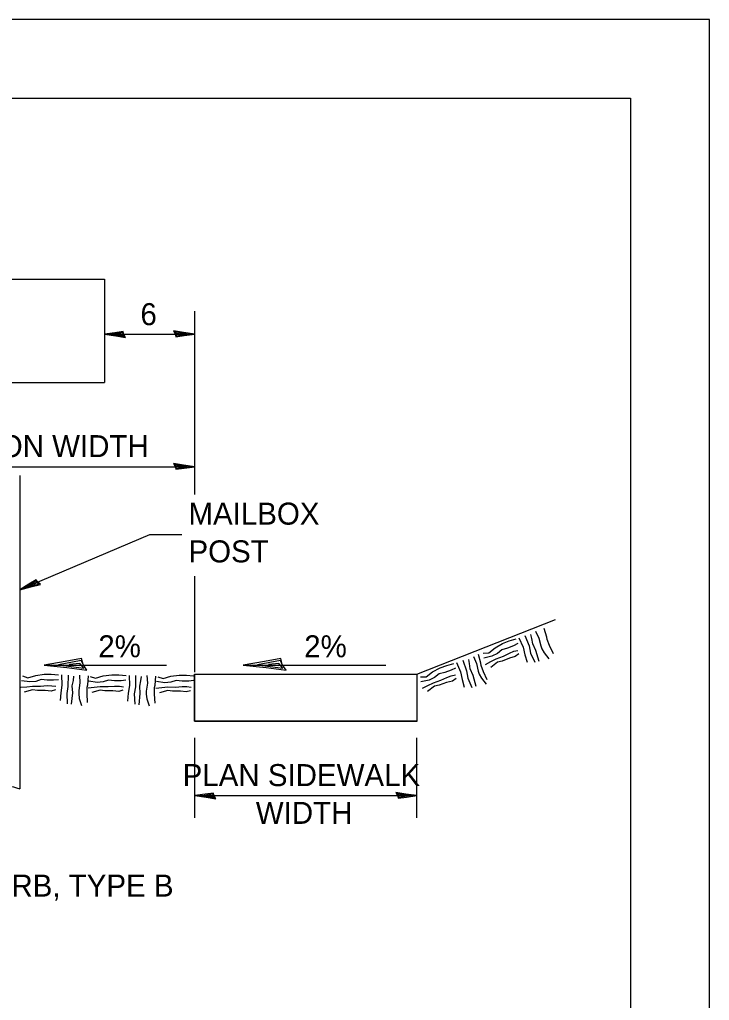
# Model space of a CAD drawing. Extents: x 0 to 2.83, y -0.07 to 1.83.
# Drawn here: x 2.468 to 2.833, y 1.314 to 1.833 of the extents above; entities that cross this region are included whole.
import ezdxf

# ---------------------------------------------------------------- set-up
doc = ezdxf.new("R2010")
doc.units = 0
for name, color, linetype in [('RD_Pr_Roadway_Dimensions', 7, 'Continuous'), ('RD_Pr_Roadway_Notes', 7, 'Continuous'), ('SH_General_Details', 7, 'Continuous'), ('SH_Printer_Plotting_Border', 7, 'Continuous')]:
    doc.layers.add(name, color=color, linetype=linetype)

msp = doc.modelspace()

# ---------------------------------------------------------------- linework, layer by layer
at = {"layer": 'RD_Pr_Roadway_Dimensions'}
for p, q in [((2.56086, 1.58175), (2.56086, 1.67877)), ((2.51305, 1.66665), (2.56086, 1.66665)), ((2.32121, 1.59645), (2.56086, 1.59645)), ((2.56086, 1.48757), (2.56086, 1.53851)), ((2.56086, 1.41046), (2.56086, 1.45276)), ((2.67855, 1.41046), (2.67855, 1.45276)), ((2.56086, 1.42215), (2.67855, 1.42215))]:
    msp.add_line(p, q, dxfattribs=at)
for points in [[(2.55053, 1.6668), (2.55088, 1.66526), (2.55524, 1.66593), (2.56086, 1.66665), (2.55486, 1.66748), (2.54961, 1.6684), (2.55053, 1.6668), (2.55099, 1.66578), (2.55709, 1.66666), (2.55043, 1.66783), (2.55141, 1.66652), (2.55421, 1.6667), (2.55151, 1.6671)], [(2.52338, 1.6665), (2.52303, 1.66804), (2.51867, 1.66738), (2.51305, 1.66665), (2.51904, 1.66583), (2.5243, 1.66491), (2.52338, 1.6665), (2.52292, 1.66752), (2.51682, 1.66664), (2.52348, 1.66547), (2.5225, 1.66678), (2.5197, 1.66661), (2.5224, 1.6662)], [(2.55053, 1.5966), (2.55088, 1.59506), (2.55524, 1.59572), (2.56086, 1.59645), (2.55486, 1.59727), (2.54961, 1.5982), (2.55053, 1.5966), (2.55099, 1.59558), (2.55709, 1.59646), (2.55043, 1.59763), (2.55141, 1.59632), (2.55421, 1.5965), (2.55151, 1.5969)], [(2.66822, 1.4223), (2.66857, 1.42076), (2.67294, 1.42142), (2.67855, 1.42215), (2.67256, 1.42297), (2.6673, 1.42389), (2.66822, 1.4223), (2.66869, 1.42128), (2.67478, 1.42215), (2.66812, 1.42332), (2.6691, 1.42201), (2.6719, 1.42219), (2.66921, 1.4226)], [(2.57119, 1.42199), (2.57084, 1.42354), (2.56648, 1.42287), (2.56086, 1.42215), (2.56686, 1.42132), (2.57211, 1.4204), (2.57119, 1.42199), (2.57073, 1.42301), (2.56463, 1.42214), (2.5713, 1.42097), (2.57031, 1.42228), (2.56751, 1.4221), (2.57021, 1.42169)]]:
    msp.add_lwpolyline(points, dxfattribs=at)
at = {"layer": 'RD_Pr_Roadway_Notes'}
for p, q in [((2.53688, 1.56042), (2.46822, 1.53129)), ((2.55404, 1.56042), (2.53688, 1.56042)), ((2.48116, 1.4913), (2.546, 1.4913)), ((2.58661, 1.4913), (2.66213, 1.4913))]:
    msp.add_line(p, q, dxfattribs=at)
for points in [[(2.47778, 1.53519), (2.47686, 1.53647), (2.4731, 1.53416), (2.46822, 1.53129), (2.47406, 1.53288), (2.47925, 1.53408), (2.47778, 1.53519), (2.47696, 1.53595), (2.47169, 1.53276), (2.47828, 1.53428), (2.47687, 1.53511), (2.47436, 1.53385), (2.477, 1.53453)], [(2.47778, 1.53519), (2.47686, 1.53647), (2.4731, 1.53416), (2.46822, 1.53129), (2.47406, 1.53288), (2.47925, 1.53408), (2.47778, 1.53519), (2.47696, 1.53595), (2.47169, 1.53276), (2.47828, 1.53428), (2.47687, 1.53511), (2.47436, 1.53385), (2.477, 1.53453)], [(2.50182, 1.49171), (2.50102, 1.49477), (2.49234, 1.49315), (2.48116, 1.4913), (2.49321, 1.49007), (2.50377, 1.48859), (2.50182, 1.49171), (2.50083, 1.49372), (2.48871, 1.49155), (2.5021, 1.48967), (2.50005, 1.49222), (2.49446, 1.49167), (2.49988, 1.49105)], [(2.60726, 1.49171), (2.60647, 1.49477), (2.59778, 1.49315), (2.58661, 1.4913), (2.59865, 1.49007), (2.60922, 1.48859), (2.60726, 1.49171), (2.60627, 1.49372), (2.59415, 1.49155), (2.60755, 1.48967), (2.60549, 1.49222), (2.59991, 1.49167), (2.60532, 1.49105)]]:
    msp.add_lwpolyline(points, dxfattribs=at)
at = {"layer": 'SH_General_Details'}
for p, q in [((2.83333, 1.83333), (-0.00001, 1.83333)), ((2.83333, 0), (2.83333, 1.83333)), ((2.35061, 1.69588), (2.51305, 1.69588)), ((2.51305, 1.69588), (2.51305, 1.64099)), ((2.35061, 1.64099), (2.51305, 1.64099)), ((2.46822, 1.59181), (2.46822, 1.42582)), ((2.67855, 1.48654), (2.75184, 1.51544))]:
    msp.add_line(p, q, dxfattribs=at)
for points in [[(0.16666, 1.79167), (2.79166, 1.79167), (2.79166, 0.04167), (0.16666, 0.04167)], [(2.56072, 1.48654), (2.67855, 1.48654), (2.67855, 1.46155), (2.56072, 1.46155)], [(2.56086, 1.48654), (2.67855, 1.48654), (2.67855, 1.46141), (2.56086, 1.46141)]]:
    msp.add_lwpolyline(points, close=True, dxfattribs=at)
for points in [[(2.73571, 1.50705), (2.73791, 1.50146), (2.73871, 1.49769), (2.74098, 1.4928)], [(2.74316, 1.49332), (2.74154, 1.49914), (2.73986, 1.50256), (2.7394, 1.50544), (2.73889, 1.50762)], [(2.7413, 1.50925), (2.7431, 1.50554), (2.74403, 1.50148), (2.7446, 1.50001), (2.74583, 1.49777), (2.7484, 1.4947)], [(2.75076, 1.49733), (2.74873, 1.50163), (2.74745, 1.50487), (2.74728, 1.50617), (2.74584, 1.5107)], [(2.71355, 1.49765), (2.71655, 1.49781), (2.71992, 1.50049), (2.72381, 1.50271), (2.72735, 1.5041), (2.73099, 1.5052)], [(2.73192, 1.50284), (2.72968, 1.50162), (2.72645, 1.50034), (2.72338, 1.49947), (2.72108, 1.49755), (2.71825, 1.49609), (2.71389, 1.49506)], [(2.73247, 1.50578), (2.73474, 1.50088), (2.73565, 1.49682), (2.73687, 1.49288)], [(2.71565, 1.48347), (2.71373, 1.48782), (2.71255, 1.4911), (2.71241, 1.49239), (2.71109, 1.49697)], [(2.71488, 1.4917), (2.7177, 1.49316), (2.72053, 1.49461), (2.72436, 1.49612), (2.72749, 1.49769), (2.72984, 1.49862), (2.73202, 1.49914)], [(2.73242, 1.49725), (2.73059, 1.49585), (2.72753, 1.49499), (2.7237, 1.49348), (2.72123, 1.49285), (2.71757, 1.49004)], [(2.68035, 1.48509), (2.68335, 1.48517), (2.68679, 1.48776), (2.69073, 1.48987), (2.69431, 1.49117), (2.69799, 1.49216)], [(2.69947, 1.4927), (2.70161, 1.48775), (2.70241, 1.48367), (2.70352, 1.47969)], [(2.70275, 1.49389), (2.7048, 1.48823), (2.7055, 1.48445), (2.70763, 1.4795)], [(2.70982, 1.47996), (2.70836, 1.48582), (2.70677, 1.48929), (2.7064, 1.49218), (2.70594, 1.49437)], [(2.7084, 1.49594), (2.7101, 1.49218), (2.71091, 1.48809), (2.71145, 1.4866), (2.71261, 1.48433), (2.71509, 1.48119)], [(2.46974, 1.48558), (2.47259, 1.48461), (2.47671, 1.48585), (2.48114, 1.48646), (2.48494, 1.48644), (2.48874, 1.4861)], [(2.50551, 1.48537), (2.50836, 1.4844), (2.51248, 1.48564), (2.51692, 1.48625), (2.52071, 1.48623), (2.52451, 1.48589)], [(2.69885, 1.48978), (2.69658, 1.48862), (2.69331, 1.48743), (2.69022, 1.48665), (2.68786, 1.48479), (2.685, 1.48341), (2.68061, 1.4825)], [(2.48873, 1.48357), (2.48619, 1.48326), (2.48271, 1.48329), (2.47955, 1.48362), (2.47669, 1.48269), (2.47352, 1.48239), (2.4691, 1.48305)], [(2.49032, 1.48609), (2.49061, 1.48071), (2.48995, 1.4766), (2.48961, 1.47248)], [(2.49381, 1.48607), (2.49377, 1.48006), (2.49311, 1.47626), (2.4934, 1.47088)], [(2.49561, 1.47055), (2.49628, 1.47656), (2.49599, 1.48036), (2.49664, 1.4832), (2.49697, 1.48542)], [(2.49982, 1.48603), (2.50011, 1.48192), (2.49946, 1.47781), (2.49945, 1.47622), (2.49975, 1.47369), (2.50099, 1.46988)], [(2.50417, 1.47145), (2.50388, 1.4762), (2.5039, 1.47968), (2.50422, 1.48094), (2.50457, 1.48569)], [(2.5245, 1.48336), (2.52196, 1.48306), (2.51848, 1.48307), (2.51532, 1.48341), (2.51246, 1.48248), (2.5093, 1.48218), (2.50487, 1.48284)], [(2.5261, 1.48588), (2.52638, 1.4805), (2.52572, 1.47639), (2.52538, 1.47227)], [(2.52958, 1.48586), (2.52954, 1.47984), (2.52889, 1.47605), (2.52917, 1.47067)], [(2.53139, 1.47034), (2.53205, 1.47635), (2.53176, 1.48015), (2.53241, 1.48299), (2.53274, 1.48521)], [(2.53559, 1.48582), (2.53588, 1.48171), (2.53523, 1.4776), (2.53522, 1.47601), (2.53552, 1.47348), (2.53676, 1.46967)], [(2.53994, 1.47124), (2.53965, 1.47599), (2.53967, 1.47947), (2.53999, 1.48073), (2.54034, 1.48548)], [(2.56027, 1.48314), (2.55773, 1.48284), (2.55425, 1.48286), (2.55109, 1.4832), (2.54823, 1.48227), (2.54507, 1.48197), (2.54064, 1.48263)], [(2.54129, 1.48516), (2.54413, 1.48419), (2.54825, 1.48543), (2.55269, 1.48604), (2.55649, 1.48602), (2.56028, 1.48568)], [(2.6815, 1.47912), (2.68437, 1.48049), (2.68724, 1.48187), (2.69111, 1.48327), (2.69428, 1.48475), (2.69665, 1.48562), (2.69885, 1.48608)], [(2.6992, 1.48418), (2.69733, 1.48284), (2.69425, 1.48205), (2.69037, 1.48065), (2.68789, 1.48008), (2.68415, 1.47738)], [(2.46876, 1.47957), (2.47193, 1.47987), (2.47509, 1.48016), (2.47921, 1.48014), (2.48269, 1.48044), (2.48522, 1.48042), (2.48744, 1.48009)], [(2.48711, 1.4782), (2.48489, 1.47758), (2.48173, 1.47791), (2.47761, 1.47794), (2.47508, 1.47827), (2.47064, 1.47703)], [(2.50453, 1.47936), (2.5077, 1.47966), (2.51087, 1.47995), (2.51498, 1.47993), (2.51846, 1.48023), (2.521, 1.48021), (2.52321, 1.47988)], [(2.52288, 1.47798), (2.52066, 1.47737), (2.5175, 1.4777), (2.51338, 1.47772), (2.51085, 1.47805), (2.50641, 1.47682)], [(2.5403, 1.47915), (2.54347, 1.47945), (2.54664, 1.47974), (2.55075, 1.47972), (2.55424, 1.48002), (2.55677, 1.48), (2.55898, 1.47967)], [(2.55866, 1.47777), (2.55643, 1.47715), (2.55327, 1.47749), (2.54916, 1.47751), (2.54662, 1.47784), (2.54219, 1.4766)]]:
    msp.add_lwpolyline(points, dxfattribs=at)
msp.add_spline([(2.43383, 1.42712), (2.44742, 1.42322), (2.45522, 1.42712), (2.46822, 1.42582)], degree=3, dxfattribs=at)
at = {"layer": 'SH_Printer_Plotting_Border'}
msp.add_lwpolyline([(-0.00001, 0), (2.83333, 0), (2.83333, 1.83333), (-0.00001, 1.83333)], close=True, dxfattribs=at)

# ---------------------------------------------------------------- texts
at = {"layer": 'RD_Pr_Roadway_Dimensions'}
for s, height, p in [('6', 0.01167, (2.53214, 1.67143)), ('PLAN SEPARATION WIDTH', 0.0116667, (2.33542, 1.60151)), ('PLAN SIDEWALK', 0.0116667, (2.5545, 1.4272)), ('WIDTH', 0.011667, (2.59322, 1.4072))]:
    msp.add_text(s, height=height, dxfattribs=at).set_placement(p)
at = {"layer": 'RD_Pr_Roadway_Notes'}
for s, height, p in [('MAILBOX', 0.011667, (2.55757, 1.56575)), ('POST', 0.011667, (2.55757, 1.54575)), ('2%', 0.011667, (2.50984, 1.49545)), ('2%', 0.011667, (2.61885, 1.49545)), ('CONCRETE CURB, TYPE B', 0.0116667, (2.34944, 1.36866))]:
    msp.add_text(s, height=height, dxfattribs=at).set_placement(p)

doc.saveas('drawing.dxf')
